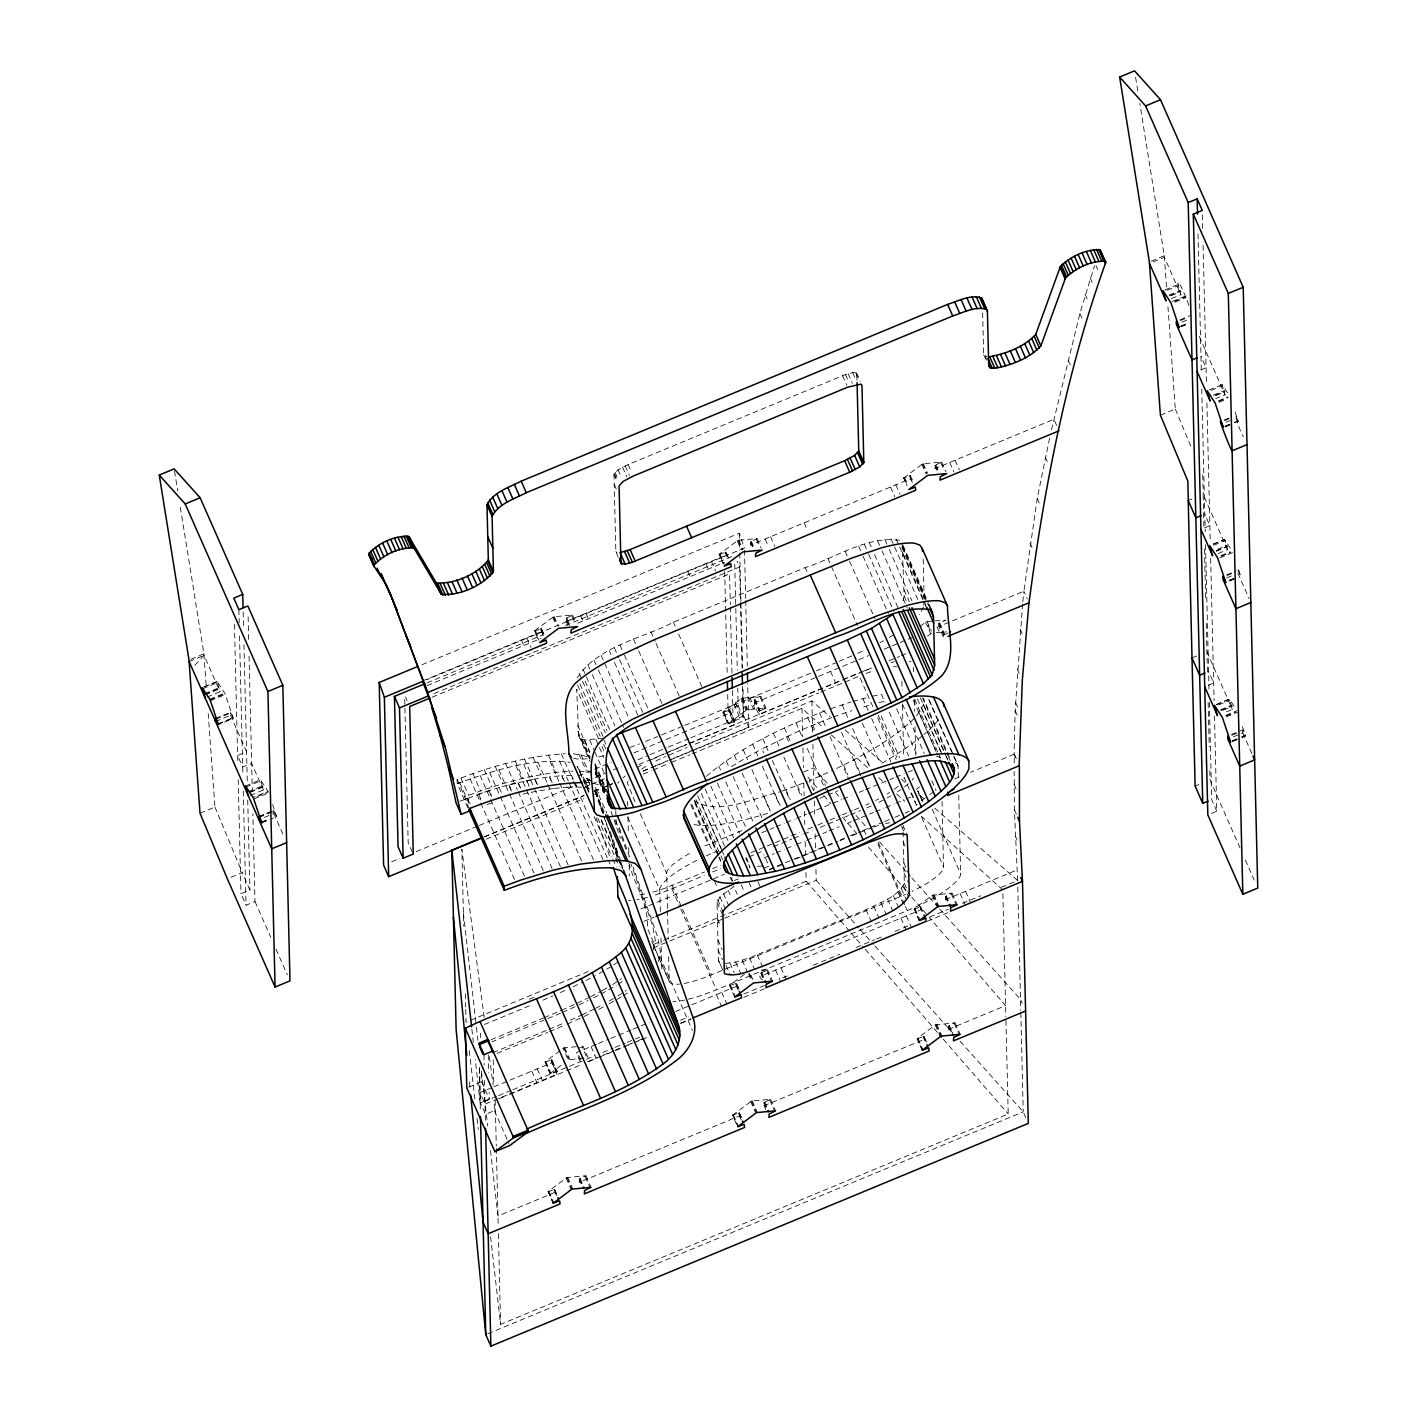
<?xml version="1.0" encoding="UTF-8"?>
<svg xmlns="http://www.w3.org/2000/svg" width="1417" height="1417" viewBox="0 0 1417 1417"><rect width="100%" height="100%" fill="white"/><g stroke="black" fill="none" stroke-linecap="round" stroke-linejoin="round"><path stroke-width="0.75" stroke-dasharray="5 3.75" d="M1009.453 883.925L1017.636 880.524L1014.377 809.674L1014.165 771.397M1014.218 762.789L1014.289 754.163L970.468 772.318M1022.613 603.89L1015.157 710.625L1014.094 754.251L1016.644 760.008M1022.808 601.782L1023.853 591.261L1027.325 598.913M647.356 926.116C648.472 903.231 633.222 882.862 628.422 861.075M653.432 950.028L655.309 940.162L652.546 925.39L630.99 863.909M658.515 961.558L660.411 951.693L657.63 936.92L633.151 867.151M667.478 908.439L666.734 872.341A45.397 10.592 -23.8 0 1 692.151 852.078M942.057 801.278L943.527 868.072A45.397 10.592 -23.8 0 1 911.893 891.488M902.115 543.26L904.135 596.061L902.275 604.103M923.707 605.077L924.132 601.517M1049.59 438.225L1037.244 498.377L1023.924 591.226L938.78 626.527L943.864 638.057L943.793 635.011L938.709 623.48L945.564 620.185L934.405 620.894M916.569 715.851L923.565 704.763L923.406 698.315L950.453 759.636M1051.503 429.812L1079.86 313.529L1094.491 265.794M618.379 557.377L615.846 551.603L613.968 474.323L618.06 469.859L628.068 464.563L845.435 374.549L852.644 372.636L856.559 372.99L857.019 380.27M722.688 969.937L718.437 960.319L717.037 902.257L719.96 896.908L733.811 886.493L737.212 894.18M725.167 963.489L735.636 962.019L749.469 957.892L866.053 909.785C879.426 902.842 897.209 897.546 904.329 883.287L902.966 827.315M207.024 697.146L220.078 691.744L217.12 681.453L225.037 693.692L233.309 718.437L218.395 724.618M250.366 795.398L263.403 789.977L260.445 779.704L268.026 791.288L253.112 797.47M1171.576 298.58L1180.91 294.718C1171.398 262.995 1187.889 300.705 1188.81 305.346M1227.512 392.81L1222.092 384.538L1225.05 394.829L1215.733 398.691M1218.213 553.551L1227.529 549.69L1224.571 539.416L1231.072 549.335M537.946 638.73L534.687 630.689L553.427 616.82L572.468 615.031L565.773 618.538L567.544 625.446M723.343 564.161L719.234 554.189L737.991 540.32L757.032 538.531L750.62 541.737L750.39 545.102L910.617 478.698L910.546 475.651L903.674 478.06L907.057 485.748M903.674 478.06L922.556 463.837L941.596 462.048L935.167 465.237L934.954 468.602L1053.911 419.308L1057.295 426.995M491.929 1087.636L479.938 1092.596L485.021 1104.144L557.04 1074.299L556.668 1071.181L550.079 1073.661L545.138 1061.758L563.877 1047.889L578.862 1046.454M550.079 1073.661L564.922 1062.307M665.423 753.472L734.962 724.636L734.591 721.519L728.019 723.998L723.06 712.113L741.817 698.244L760.858 696.456C749.912 697.625 755.155 707.88 759.299 714.558L841.609 680.443M553.073 1203.316L548.131 1191.431L566.871 1177.545L585.912 1175.756L579.5 1178.962L579.27 1182.327L739.497 1115.923L739.125 1112.806L732.554 1115.285L737.637 1126.816M728.019 723.998L746.901 709.775L765.942 707.986L759.53 711.192L759.299 714.558M734.644 997.161L729.684 985.276L746.033 973.036M732.554 1115.285L751.435 1101.062L770.476 1099.273L763.763 1102.78L765.534 1109.688M916.516 804.519L917.313 804.643M919.208 920.678L914.248 908.775L932.209 895.331L952.029 893.117L945.334 896.642L947.105 903.532M922.201 1050.334L917.242 1038.431L935.22 1024.987L955.023 1022.773L948.327 1026.298L950.098 1033.188M577.25 677.911C597.797 645.904 641.812 638.943 673.394 622.222L805.228 567.579C835.782 558.032 866.85 535.325 900.061 540.408M923.494 606.866L919.208 614.907M194.873 665.317L204.013 655.309L220.078 691.744M943.793 635.011L949.727 632.265M762.541 980.015C751.187 971.23 779.137 968.785 761.39 970.131M914.107 718.543C891.789 740.223 863.839 754.96 836.225 768.705M706.463 776.286C741.552 746.139 784.363 726.531 827.209 710.041M919.952 626.385L926.364 621.744L932.882 621.036M927.409 636.162L931.465 633.293L926.364 621.744M916.321 789.304L919.598 786.86M921.422 800.853L927.958 795.964M929.587 794.742L934.494 791.076M613.774 964.818L618.644 961.612M612.587 984.567L621.408 978.828M618.149 984.266L623.019 981.06M617.883 996.027L626.296 990.448M623.232 995.797L628.121 992.591M582.157 1046.88L582.918 1046.1L588.161 1057.879L587.24 1058.41L582.157 1046.88L577.215 1048.917M599.072 973.621L604.793 970.291M606.706 969.175L610.514 966.961M602.615 990.412L610.886 985.559M608.619 989.828L616.236 985.382M609.186 1001.057L616.182 997.019M621.337 996.913L606.21 1005.432M583.946 1057.985L568.199 1059.863L563.098 1048.314M880.063 642.556L883.517 640.714M586.018 980.511L595.353 975.587M590.765 996.665L602.402 990.501M593.652 997.834L599.249 994.876M601.109 993.884L606.706 990.926M595.654 1008.302L602.632 1004.635M598.736 1009.365L604.333 1006.407M831.726 717.657A141.718 33.087 -23.8 0 0 826.146 719.783L799.383 730.782L761.974 748.938L763.728 752.923M573.141 986.763L582.334 982.3M577.162 1003.271L590.57 996.753M578.951 1004.954L588.126 1000.508M582.05 1014.891L595.866 1008.213M584.034 1016.503L591.385 1012.925M813.606 790.686L809.249 780.785L832.523 770.494M857.728 653.29L863.431 650.704M560.37 992.591L565.844 990.129M561.699 1010.268L576.967 1003.36M562.549 1012.376L575.302 1006.601M570.449 1020.134L582.263 1014.802M567.632 1023.906L580.385 1018.15M839.165 661.314L852.078 655.805M704.834 845.967L742.791 830.203M542.888 1000.172L552.913 995.921M544.27 1017.672L561.504 1010.356M560.547 1013.226L492.018 1041.796M549.158 1029.309L562.921 1023.446M549.601 1031.594L565.631 1024.757M684.092 983.469A45.397 10.592 -23.8 0 0 707.986 976.278L905.428 894.446M190.852 659.224L203.906 653.804L179.764 503.708M1151.224 261.171L1164.278 255.769L1139.799 103.476M189.099 661.491L204.013 655.309M1153.208 261.897L1164.384 257.274L1180.91 294.718M217.12 681.453L202.206 687.635L217.067 681.612M202.542 688.839L217.456 682.657M1164.845 290.007L1177.934 284.445M1167.094 290.272L1178.289 285.649M204.65 693.622L219.564 687.44M204.951 694.383L219.865 688.201M1169.202 295.055L1180.396 290.414M205.093 694.879L220.007 688.697M1169.521 295.834L1180.698 291.194M1171.505 295.533L1180.822 291.672M209.787 699.219L224.701 693.037M210.123 699.874L225.037 693.692M1172.479 301.431L1185.533 296.029M210.46 700.724L225.374 694.543M1174.675 301.307L1185.852 296.667M1175.012 302.158L1186.188 297.535M215.473 718.419L230.51 712.326L233.309 718.437M215.898 719.11L230.812 712.928M1180.024 319.852L1191.219 315.212M1180.45 320.561L1187.907 317.461M215.543 721.466L230.457 715.284L230.51 712.326M1181.973 322.12L1189.43 319.038M218.005 723.892L232.919 717.711M218.324 724.193L233.238 718.012M1180.698 326.105L1188.154 323.005M1181.016 326.406L1188.473 323.306M1181.087 326.831L1188.544 323.731M421.912 664.768L739.267 533.235L744.439 548.025L427.084 679.558M534.546 631.043L541.436 628.634L543.969 634.409M719.11 554.543L725.982 552.134L728.533 557.908M422.549 680.975L541.507 631.681L541.436 628.634M565.844 621.585L726.053 555.181L725.982 552.134M427.013 682.87L543.083 634.763M565.489 625.482L732.5 556.261M427.013 685.669L541.117 638.376M577.782 623.179L724.477 562.372M1200.695 369.979L1206.062 367.747L1200.961 356.216M434.133 693.568L491.15 669.94M493.187 669.09L739.621 566.959L737.07 561.185M432.096 697.199L729.578 573.92L730.322 604.74M245.478 786.045L260.445 779.704M245.885 787.09L260.781 780.909M1209.038 389.958L1222.092 384.538M1211.252 390.384L1222.428 385.743M247.975 791.855L262.889 785.673M250.154 791.855L263.208 786.453M200.027 813.252L214.941 807.07L208.122 712.503M250.278 792.351L263.332 786.931M1160.399 415.216L1175.313 409.035L1167.874 305.665M1213.359 395.166L1224.536 390.525M1215.52 395.166L1224.855 391.305M1215.662 395.644L1224.979 391.783M257.185 796.567L268.362 791.944M253.785 798.975L266.839 793.555M1218.496 400.763L1227.813 396.902M1218.833 401.418L1228.149 397.557M1219.151 402.269L1226.608 399.187M258.797 816.653L273.711 810.471L276.634 816.688L271.037 818.991M258.921 816.741L273.835 810.559M259.222 817.361L266.679 814.279M268.557 813.5L274.136 811.179M264.465 817.379L273.782 813.517L273.711 810.471M1224.182 419.963L1229.885 417.732M1224.607 420.654L1232.064 417.572M261.33 822.126L266.927 819.823M1226.112 422.231L1229.85 420.69M261.649 822.427L267.246 820.106M261.72 822.87L269.177 819.77M1224.855 426.198L1232.294 423.116M1234.172 422.337L1238.281 421.522L1234.561 423.063M1225.174 426.499L1232.631 423.417M1234.49 422.638L1238.21 421.097L1234.278 409.371M1225.227 426.942L1232.684 423.842M231.06 877.265L242.254 872.624L249.906 889.982L240.961 893.684L246.044 905.233L254.989 901.531L252.864 813.783M1188.208 500.538L1191.927 498.979M684.765 725.38L812.596 672.402M816.422 670.808L835.481 662.89M742.508 686.324L743.252 717.268L733.138 721.448L728.055 709.917L738.168 705.719L737.743 688.042M722.936 712.468L729.808 710.059L734.892 721.59M578.526 775.825L611.258 762.275M633.753 752.941L729.879 713.105L729.808 710.059M754.216 703.009L817.095 676.954M818.477 676.387L868.479 655.664M884.013 649.216L912.406 637.455M391.747 861.749L399.877 858.365M416.155 851.617L477.175 826.324M479.212 825.491L576.861 785.018M585.008 781.635L593.138 778.27M595.175 777.419L605.342 773.204M613.49 769.838L621.62 766.455M637.898 759.725L648.065 755.509M650.102 754.659L666.38 747.91M668.417 747.078L688.768 738.647M690.788 737.796L743.695 715.868L743.004 687.263M1204.503 527.903L1209.87 525.672L1204.787 514.123M668.594 751.878L686.873 744.315M688.892 743.464L841.202 680.355M843.239 679.505L859.481 672.774M589.773 784.823L583.645 787.356L576.542 787.002M591.81 783.973L606.139 778.039M638.837 764.489L663.386 754.305M842.46 680.089L872.872 667.478M889.097 660.765L899.547 656.425M901.265 655.717L907.535 653.113M668.913 755.048L687.139 747.485M695.233 744.138L818.813 692.913M820.833 692.081L843.115 682.835M845.134 682.002L859.322 676.122L873.35 707.915M484.348 836.685L584.034 795.362M594.201 791.147L612.516 783.566M643.017 770.919L653.202 766.703M655.239 765.853L671.499 759.105M673.536 758.272L693.887 749.841M695.924 748.991L811.87 700.919L830.132 716.86M484.313 837.022L583.999 795.716M594.166 791.501L612.481 783.902M642.999 771.255L649.092 768.722M651.129 767.89L667.407 761.142M669.444 760.291L689.778 751.86M691.815 751.028L748.778 727.417L747.715 683.667M486.297 839.147L584.052 798.639M594.237 794.423L606.458 789.358M643.105 774.16L651.253 770.777M653.29 769.945L669.586 763.178M671.623 762.346L689.955 754.747M691.992 753.897L801.969 708.323L823.188 727.523M1213.377 544.039L1224.571 539.416M1213.324 544.199L1224.518 539.576M1213.731 545.262L1224.908 540.621M1217.699 549.247L1227.016 545.386M1216.14 550.806L1227.317 546.165M1216.264 551.284L1227.459 546.643M1220.976 555.623L1230.293 551.762M1221.295 556.279L1230.611 552.417M1219.771 557.908L1232.825 552.506M1226.661 574.824L1235.978 570.962M1227.087 575.532L1232.666 573.212M1226.732 577.87L1232.312 575.55M1229.177 580.297L1236.634 577.215M1229.513 580.598L1236.952 577.516M1229.566 581.023L1237.023 577.941M803.51 772.052L813.5 767.908L828.183 784.327M819.77 798.302L837.996 790.739M706.127 855.886A58.363 13.621 -23.8 0 1 713.123 852.857L717.197 851.174M761.868 832.665L774.054 827.617M776.073 826.766L784.203 823.401M786.24 822.551L794.352 819.185M796.389 818.353L806.539 814.137M808.576 813.305L830.911 804.041M832.93 803.209L841.06 799.843M843.097 798.993L851.21 795.628M859.34 792.262L863.396 790.58M865.433 789.73L893.861 777.951M895.881 777.118L904.011 773.753M1192.016 657.895L1197.595 655.575M652.83 892.143A45.397 10.592 -23.8 0 0 668.541 886.847L704.479 871.986M712.574 868.639L720.668 865.273M751.063 852.68L765.233 846.799M767.27 845.967L799.684 832.541M807.779 829.175L815.891 825.81M817.91 824.977L828.042 820.78M830.061 819.947L840.192 815.749M842.212 814.899L852.343 810.701M854.362 809.869L862.475 806.503M655.292 894.942A58.363 13.621 -23.8 0 0 671.906 888.778L704.391 875.316M712.521 871.951L720.633 868.586M749.062 856.789L761.248 851.741M773.434 846.693L791.713 839.13M793.75 838.279L801.863 834.914M803.9 834.082L812.012 830.699M820.142 827.333L848.57 815.554M850.607 814.722L860.757 810.506M640.874 908.935L724.477 874.289M764.1 857.852L774.249 853.654M776.268 852.821L784.38 849.456M786.417 848.606L794.53 845.24M796.549 844.408L804.661 841.043M806.698 840.21L826.979 831.797M828.998 830.964L839.147 826.749M847.26 823.401L851.316 821.718M853.335 820.868L873.616 812.472M875.653 811.622L883.765 808.257M885.784 807.424L893.897 804.059M895.934 803.226L904.046 799.861M906.065 799.011L912.158 796.496M954.527 778.925L960.974 776.268M734.396 880.471L738.399 878.877M764.046 868.178L768.97 866.124L763.887 854.593M1208.311 685.261L1213.678 683.029L1208.595 671.499M643.956 921.298L654.034 917.118M769.201 869.4L783.388 863.52M785.425 862.67L791.501 860.154M793.538 859.304L825.987 845.86M828.006 845.01L832.062 843.345M840.175 839.98L848.287 836.615M850.324 835.764L860.456 831.566M862.492 830.734L882.773 822.321M884.793 821.488L892.905 818.123M894.942 817.272L903.054 813.925M905.073 813.075L909.129 811.392M769.431 869.914L783.53 864.069M795.628 859.056L825.845 846.534M827.865 845.701L837.943 841.521M839.944 840.688L843.983 839.023M852.042 835.676L871.898 827.67M1216.371 704.532L1229.407 699.13L1235.907 709.049M1216.317 704.692L1229.407 699.13L1232.365 709.403L1223.048 713.265M1218.567 704.975L1229.761 700.335M588.232 971.513L466.034 1022.171L465.732 1009.063M653.396 944.501L661.544 941.136M663.581 940.286L718.578 917.508M720.615 916.657L806.149 881.197L805.936 872.465M1220.675 709.74L1231.851 705.099M1220.976 710.519L1232.17 705.879M1222.977 710.218L1232.294 706.357M529.373 999.198L535.467 996.665M653.467 947.76L667.708 941.862M669.745 941.03L722.635 919.102M724.672 918.251L816.21 880.311L815.891 867.098M1225.811 715.337L1236.988 710.714M1226.148 715.992L1235.465 712.131M484.384 1024.491L532.845 1004.405M1226.484 716.843L1237.661 712.22M491.026 1039.759L544.057 1017.76M1231.497 734.537L1242.798 729.985L1245.596 736.114L1241.877 737.655M1231.922 735.246L1239.379 732.146M1233.428 736.805L1242.762 732.943L1242.798 729.985M1232.17 740.79L1239.627 737.69M1241.487 736.929L1245.206 735.388M1232.489 741.091L1239.946 737.991M1241.806 737.23L1245.525 735.671L1241.593 723.945M1232.542 741.516L1239.999 738.416M493.01 1052.565L547.352 1030.053M497.119 1053.345L547.582 1032.426M468.655 1087.193L481.691 1081.773L481.426 1070.721M1195.116 786.063L1198.835 784.522M688.343 999.215A58.363 13.621 -23.8 0 0 716.435 989.757L907.323 910.635A58.363 13.621 -23.8 0 0 960.655 873.722L958.689 792.51M544.996 1062.112L551.868 1059.703L556.97 1071.252M729.56 985.63L736.433 983.221L740.666 992.839M914.107 909.129L920.997 906.721L921.068 909.767L760.84 976.171M493.895 1086.821L507.941 1080.994M509.854 1080.197L551.939 1062.75L551.868 1059.703M596.557 1044.258L576.276 1052.672L581.377 1064.202M598.47 1043.461L608.725 1039.21M610.674 1038.413L631.043 1029.964M633.027 1029.149L639.156 1026.617M641.175 1025.766L649.287 1022.401M675.661 1011.472L689.92 1005.574M691.886 1004.759L736.503 986.267L736.433 983.221M945.405 899.689L1017.371 869.843M494.267 1104.002L494.427 1110.627L485.482 1114.347L480.381 1102.798L489.326 1099.096L489.166 1092.454M496.535 1096.51L480.186 1103.276L475.297 1059.633M498.589 1095.66L510.846 1090.576M512.883 1089.726L584.406 1060.093M586.461 1059.243L594.626 1055.842M602.792 1052.459L613.012 1048.226M615.067 1047.376L625.287 1043.142M627.324 1042.292L639.581 1037.209M680.461 1020.275L688.627 1016.892M743.801 994.026L764.241 985.559M782.627 977.925L788.755 975.392M813.287 965.225L819.416 962.692M821.453 961.842L839.856 954.208M856.205 947.442L862.333 944.891M864.37 944.059L874.59 939.808M876.627 938.975L882.756 936.424M895.03 931.341L901.159 928.808M903.196 927.958L909.324 925.425M929.765 916.941L948.15 909.324M962.462 903.391L968.59 900.858M970.627 900.008L980.847 895.774M1001.288 887.308L1007.416 884.757M587.453 1061.687L613.827 1050.759M615.757 1049.962L625.995 1045.711M627.944 1044.896L636.127 1041.513M638.111 1040.698L644.239 1038.147M680.745 1023.021L690.947 1018.788M499.262 1098.671L507.41 1095.288M509.447 1094.438L564.497 1071.624M566.534 1070.791L580.811 1064.876M588.958 1061.492L597.106 1058.109M599.143 1057.259L621.585 1047.978M623.622 1047.128L631.769 1043.744M633.806 1042.894L648.083 1036.996M680.691 1023.464L690.894 1019.248M743.89 997.285L764.277 988.818M927.373 921.227L947.76 912.778M1211.411 813.429L1216.778 811.197L1214.475 716.187M547.989 1191.768L554.862 1189.359L556.633 1196.267M917.1 1038.785L923.99 1036.376L928.224 1045.994M554.933 1192.423L497.969 1216.016L490.211 1147.947M763.834 1105.827L924.061 1039.423L923.99 1036.376M948.398 1029.344L1005.592 1005.627L929.091 917.206M490.583 1236.758L500.591 1324.364L1008.213 1113.957L1005.911 1018.894M487.82 1333.769L1023.233 1111.849L1020.825 1012.677M661.65 734.945L680.709 727.063M645.532 741.463L657.825 736.503M782.237 791.076L807.283 781.582M467.876 807.761L457.213 783.583L457.124 779.527C491.77 766.101 528.116 755.651 565.383 753.791M469.045 808.877L464.758 796.832C499.404 783.406 535.75 772.956 573.017 771.096M459.834 801.278L489.166 790.562L491.717 796.336M457.213 783.583C493.116 770.83 531.694 757.564 570.201 762.346M464.811 799.259L467.628 798.161L470.178 803.935M629.839 747.521L639.386 743.943M831.035 708.606L850.997 702.017M717.994 855.496L693.551 800.091C717.48 817.095 754.836 797.328 780.377 791.713M499.28 787.462L478.379 794.228L480.93 800.003M486.987 804.573L494.25 802.111M873.722 827.067L879.142 825.279M852.786 701.45L868.656 697.182M520.677 788.259L518.126 782.485L508.951 784.788L499.067 787.569L501.831 793.237M537.504 784.77L534.953 778.996L508.721 784.876L512.122 792.564M522.997 794.122L531.889 792.121M872.482 696.225L881.427 694.348L884.917 702.265M552.152 782.556L549.601 776.799L534.74 779.102L526.575 780.678L529.126 786.435M531.676 792.209L540.054 790.544M885.714 823.543L889.539 822.816M598.505 738.629L576.684 689.176L578.65 735.76L580.704 738.611L584.619 739.957L603.181 738.222M539.824 790.633L554.702 788.33M554.472 788.437L566.995 787.197M936.3 632.708L946.45 631.84M757.581 866.389L763.657 865.876M571.671 775.365L561.681 775.754L564.232 781.511M566.765 787.285L576.754 786.913L573.991 781.228M573.354 753.702L588.161 756.713M579.163 770.919L591.757 772.424M584.247 782.467L589.72 782.751M982.636 312.82L983.646 354.604L987.171 356.73M573.46 758.219L576.471 758.874A82.186 19.183 -23.8 0 0 590.482 758.343M593.564 783.247L600.897 785.567L604.563 788.224M583.839 787.267L588.498 788.295L583.397 776.764M922.113 800.463L917.862 790.845L923.264 802.465M917.862 790.845L919.934 797.824M590.676 780.785L583.202 776.853L588.285 788.401L592.093 789.889M616.997 552.648L615.846 551.603M595.795 774.019L601.552 780.041L605.661 791.766M590.464 780.873L586.992 778.358L589.543 784.115M845.063 729.897L883.234 763.214M901.478 779.137L906.455 783.477M919.739 795.079L924.716 799.418M934.671 808.115L1017.636 880.524M831.354 734.909L868.904 768.864M878.699 777.738L885.235 783.636M896.66 793.981L904.825 801.367M921.156 816.121L1002.793 889.965L1005.857 1016.68M835.516 792.546L841.397 799.117M856.081 815.537L867.824 828.662M879.567 841.804L910.405 876.291M911.857 877.938L938.302 907.5M939.754 909.129L1020.506 999.446L1022.206 1003.307M816.21 880.311L858.791 927.94M860.261 929.57L873.474 944.36M874.944 946.007L952.755 1033.028M960.106 1041.247L1023.233 1111.849L1025.766 1117.623M806.149 881.197L849.456 931.075M850.891 932.74L863.874 947.707M865.326 949.372L941.827 1037.492M943.261 1039.157L1008.213 1113.957M807.832 777.047L817.946 788.738M823.72 795.415L830.929 803.758M842.477 817.095L856.913 833.781M868.462 847.136L910.334 895.509M911.769 897.191L927.657 915.541M595.76 792.316L604.386 815.112M595.547 792.422L597.549 795.628L594.998 789.854M588.87 791.465L577.162 766.207L588.71 792.386M1237.962 570.272L1240.761 576.4L1238.068 568.146M718.437 960.319L720.97 965.969M1237.891 420.796C1230.611 402.711 1241.363 435.975 1243.453 436.542M1199.278 336.396L1225.05 394.829M1227.529 549.69L1203.122 494.356L1203.919 527.124M1237.909 573.23L1249.103 598.629M1096.049 265.705L1097.75 269.549M1090.151 277.838L1092.702 283.613M1085.103 294.382L1088.486 302.069M1079.86 313.529L1083.261 321.216M1206.93 651.714L1232.365 709.403M1242.762 732.943L1252.097 754.127M1068.223 360.29L1071.624 367.977M1240.07 848.004L1210.029 779.881L1209.764 768.829M1245.366 860.013L1254.204 880.063M1216.778 811.197L1211.694 799.666L1209.339 702.425M1045.268 457.124L1048.651 464.829M985.276 356.411L986.976 360.255M983.646 354.604L986.622 361.459M1037.244 498.377L1039.777 504.151M1030.053 543.083L1032.603 548.84M955.111 460.259L959.362 469.859M949.709 462.491L953.942 472.109M1020.134 629.148L1022.667 634.905M941.596 462.048L945.971 471.896M940.817 462.81L944.218 470.515M935.893 464.865L938.426 470.639M935.167 465.237L937.717 471.011M934.883 465.555L937.434 471.33M1017.211 668.93L1020.594 676.617M923.335 463.607L927.568 473.225M922.556 463.837L926.789 473.455M921.776 464.262L926.009 473.88M1015.564 702.46L1018.114 708.234M1015.157 710.625L1018.557 718.313M910.245 475.581L913.097 481.408M909.519 475.793L912.07 481.567M910.617 478.698L912.318 482.542M904.595 477.83L907.978 485.535M903.798 477.706L907.199 485.393M856.559 372.99L860.261 381.35M855.709 372.6L859.109 380.305M852.644 372.636L856.027 380.323M848.11 373.681L852.343 383.281M895.863 484.809L900.114 494.427M1014.289 754.163L1016.839 759.937M845.435 374.549L848.836 382.236M842.584 375.664L846.817 385.282M890.461 487.058L894.694 496.658M1014.058 784.327L1016.609 790.101M939.701 622.772L944.802 634.32M938.993 623.161L944.076 634.692M903.001 545.244L928.294 602.615M929.162 604.581L930.916 608.548M902.682 546.342L927.108 601.729M927.993 603.713L930.597 609.647M902.966 547.706L928.259 605.077M936.956 626.668L939.506 632.443M901.867 547.458L924.557 598.895M903.214 553.834L925.903 605.272M896.164 539.062L898.785 544.996M899.653 546.98L924.079 602.367M924.947 604.351L926.7 608.3M1014.377 809.674L1016.928 815.448M891.098 538.903L918.145 600.223M927.143 621.532L931.394 631.15M925.584 622.169L930.686 633.718M884.863 539.487L888.353 547.405M889.238 549.389L911.91 600.826M1015.422 836.189L1017.123 840.033M904.081 589.844L909.324 601.711M904.135 596.061L906.756 601.995M877.601 540.798L881.091 548.716M881.959 550.699L907.252 608.07M869.4 542.817L871.136 546.767M874.626 554.685L899.069 610.072M864.281 544.323L867.771 552.24M868.656 554.224L893.95 611.595M929.357 700.459L953.411 754.978M954.296 756.997L957.857 765.074M928.666 699.52L952.702 754.039M953.606 756.058L958.051 766.154L958.317 777.136M858.649 546.218L862.138 554.118M863.006 556.102L888.317 613.472M922.449 697.872L947.76 755.243M948.522 756.678L950.258 760.646M923.565 704.763L945.387 754.216M946.255 756.2L947.991 760.167M920.412 698.014L947.459 759.335M921.882 708.624L941.951 754.127L917.33 698.705M914.585 699.095L940.162 757.634M919.119 712.84L937.434 754.375M913.257 699.927L935.946 751.364M845.187 551.248L848.677 559.166M849.545 561.132L874.856 618.503M902.434 704.019L924.256 753.472M931.801 780.802L936.052 790.42M896.66 708.819L916.976 754.836M827.794 558.263L857.462 625.517M932.156 809.089L960.655 873.722M889.274 712.166L908.651 756.058M804.148 522.82L807.531 530.525M965.562 891.328L970.645 902.859M960.141 893.578L965.243 905.109M881.215 716.01L899.529 757.546M878.186 715.178L896.89 757.581M911.432 792.989L915.665 802.589M877.725 717.852L896.129 759.601M916.462 805.441L904.205 777.632L904.081 778.642A45.397 10.592 -23.8 0 1 903.107 780.838M921.723 817.379L943.633 867.062M952.029 893.117L957.272 904.896M951.268 893.897L956.351 905.428M805.228 567.579L806.964 571.547M862.918 698.599L868.143 710.466M871.632 718.384L890.832 761.903M946.326 895.934L951.427 907.482M945.617 896.323L950.701 907.854M945.334 896.642L949.567 906.242M862.368 723.219L879.833 762.771M933.768 894.676L938.869 906.225M902.912 825.225L907.181 834.967M932.988 894.906L938.089 906.455M932.209 895.331L937.31 906.862M901.495 826.235L904.878 833.922M830.521 671.392L835.623 682.923M770.565 536.742L774.798 546.36M903.32 841.911L905.038 846.215M864.264 754.145L869.489 766.012M842.123 704.798L848.234 718.649M852.609 728.533L870.056 768.103M765.145 538.991L768.528 546.679M903.833 862.829L908.917 874.36M920.696 906.65L926.08 918.269M919.97 906.862L925.053 918.411M757.032 538.531L761.266 548.149M854.185 759.654L859.428 771.521M904.081 873.049L908.315 882.667M756.271 539.31L759.654 546.997M841.503 732.341L860.704 775.861M904.329 883.287L908.563 892.905M915.028 908.917L920.129 920.448M914.248 908.775L919.332 920.324M903.585 885.731L908.687 897.262M751.329 541.347L753.879 547.121M750.62 541.737L753.153 547.511M750.319 542.056L752.87 547.83M901.389 888.636L906.49 900.185M878.257 842.283L901.92 895.934M843.593 765.127L847.951 775.01M877.92 844.001L904.648 904.577M905.534 906.597L907.323 910.635M819.54 712.893L826.518 728.71M830.008 736.627L849.208 780.147M897.882 891.895L902.983 903.444M955.023 1022.773L960.265 1034.552M954.261 1023.552L959.344 1035.083M906.313 915.878L911.397 927.427M738.771 540.107L743.022 549.725M737.991 540.32L742.225 549.938M737.212 540.745L740.613 548.45M893.224 895.402L898.307 906.951M864.14 830.663L865.822 834.507M949.337 1025.589L954.42 1037.138M900.911 918.127L905.994 929.658M948.611 1025.979L952.862 1035.597M948.327 1026.298L950.86 1032.072M812.703 725.079L815.342 731.048M807.725 717.622L814.704 733.439M887.538 899.051L892.639 910.6M936.779 1024.349L941.862 1035.88M935.982 1024.562L941.083 1036.11M935.22 1024.987L940.303 1036.536M881.02 902.735L886.121 914.284M725.681 552.063L728.232 557.837M724.973 552.276L728.356 559.981M821.063 775.719L825.42 785.62M795.911 722.688L802.004 736.539M807.247 748.406L825.562 789.942M720.031 554.33L724.264 563.948M719.234 554.189L723.485 563.807M873.811 906.349L878.894 917.897M923.689 1036.305L927.922 1045.923M922.963 1036.518L928.046 1048.066M866.053 909.785L871.136 921.316M711.316 561.291L715.55 570.909M784.433 727.913L790.544 741.764M786.435 736.698L789.96 744.651M918.021 1038.572L923.122 1050.103M917.242 1038.431L922.325 1049.979M705.896 563.541L709.297 571.228M760.858 696.456L766.083 708.234M760.079 697.217L765.18 708.766M797.417 785.532L801.792 795.415M773.381 733.298L779.492 747.131M783.849 757.032L800.428 794.618M755.155 699.272L760.238 710.803M754.429 699.644L759.53 711.192M754.145 699.963L759.229 711.511M749.859 697.394L754.942 708.943M748.318 697.518L753.401 709.067M785.939 789.8L790.296 799.702M762.789 738.753L768.014 750.62M772.371 760.522L789.836 800.074M687.652 571.104L691.035 578.809M742.597 698.014L747.68 709.563M741.817 698.244L746.901 709.775M741.038 698.67L746.121 710.2M743.695 715.868L748.778 727.417M738.168 705.719L743.252 717.268M735.405 702.885L740.489 714.416M774.833 793.609L780.076 805.494M752.71 744.279L757.936 756.147M762.311 766.03L779.757 805.6M733.882 704.001L738.983 715.55M628.068 464.563L631.468 472.251M625.216 465.821L629.449 475.439M622.559 467.149L626.792 476.767M729.507 709.988L734.591 721.519M728.781 710.2L734.962 724.636M764.188 796.956L770.299 810.807M743.216 749.806L747.574 759.689M751.949 769.59L770.263 811.126M618.06 469.859L621.461 477.547M723.857 712.237L728.94 723.786M723.06 712.113L728.143 723.644M615.049 472.357L618.45 480.044M614.234 473.42L617.635 481.125M613.968 474.323L617.369 482.01M734.36 755.314L737.85 763.232M742.207 773.115L761.903 817.627M614.216 484.295L616.749 490.069M673.394 622.222L675.147 626.172M678.637 634.09L703.062 689.477M726.195 760.752L728.816 766.686M733.174 776.569L753.242 822.073M718.791 766.083L720.544 770.051M725.77 781.918L746.015 827.794M650.828 631.61L655.185 641.494M656.071 643.477L680.497 698.864M717.427 783.14L739.497 833.107M757.865 881.533L760.415 887.308M746.458 857.533L749.93 867.558L745.679 857.94M710.838 786.169L733.723 837.925M749.256 883.039L750.957 886.9M705.152 788.968L727.842 840.405M780.997 967.811L786.098 979.36M633.434 639.014L637.809 648.897M638.677 650.881L663.103 706.268M701.344 793.485L725.77 848.872M741.18 884.739L743.73 890.496M775.577 970.06L780.678 981.609M702.265 805.653L722.333 851.139M697.695 795.716L723.874 855.053M731.048 877.3L732.748 881.144M696.013 799.578L720.456 854.965M720.987 855.797L722.741 859.747M730.269 877.158L731.951 881.02M695.375 802.518L718.95 855.921M694.631 801.066L720.81 860.42M718.862 857.462L720.598 861.43M767.483 969.6L772.708 981.379M766.703 970.379L771.804 981.928M691.744 804.395L713.123 852.857M690.823 804.732L708.358 844.479M757.227 954.881L762.328 966.429M620.008 645.125L623.498 653.042M624.366 655.008L649.677 712.379M728.143 890.142L731.544 897.829M761.779 972.434L766.863 983.965M761.053 972.806L765.304 982.424M760.77 973.125L765.003 982.743M723.485 893.649L728.568 905.197M614.393 647.906L618.751 657.789M619.619 659.773L644.062 715.16M749.469 957.892L754.553 969.423M714.381 880.736L716.913 886.511M719.96 896.908L725.061 908.456M609.31 650.616L611.064 654.565M614.553 662.483L638.978 717.87M717.764 899.813L722.865 911.361M750.921 975.02L754.305 982.725M749.292 973.32L751.825 979.094M717.037 902.257L722.121 913.806M748.513 973.745L751.045 979.519M742.207 960.265L747.308 971.814M586 613.242L589.383 620.929M601.18 655.362L628.227 716.683M717.445 918.96L719.145 922.804M717.463 919.403L719.145 923.264M735.636 962.019L740.737 973.55M580.58 615.474L583.981 623.179M729.914 963.099L734.148 972.7M717.941 939.861L722.192 949.479M593.989 660.056L597.478 667.974M598.346 669.94L623.657 727.311M736.132 983.132L740.365 992.75M735.405 983.363L740.506 994.893M736.503 986.267L738.204 990.111M572.468 615.031L576.01 622.949M571.706 615.81L575.107 623.498M726.018 965.402L730.251 975.02M718.189 950.098L722.44 959.716M730.481 985.4L735.565 996.948M729.684 985.276L733.085 992.963M587.842 664.591L591.332 672.508M592.217 674.492L614.889 725.911M566.765 617.847L570.165 625.535M569.457 625.924L566.056 618.219L568.306 624.312M582.901 668.895L585.522 674.829M586.39 676.812L609.948 730.216M770.476 1099.273L775.701 1111.052M585.097 681.081L606.919 730.552M769.697 1100.053L774.798 1111.583M721.749 992.378L726.85 1003.909M554.206 616.59L558.457 626.208M579.128 673.412L581.749 679.345M582.617 681.329L605.307 732.766M553.427 616.82L556.828 624.507M635.064 801.809L627.306 782.91A45.397 10.592 -23.8 0 1 628.28 780.714M640.325 813.748L666.628 873.368M672.065 885.43L681.701 907.287M682.587 909.271L711.511 974.861M552.648 617.245L556.049 624.932M671.906 888.778L679.912 906.951M680.815 908.97L716.435 989.757M764.773 1102.089L769.006 1111.707M579.872 683.844L604.297 739.231M764.064 1102.461L768.297 1112.079M604.049 740.188L605.803 744.155M716.347 994.61L721.43 1006.159M763.763 1102.78L767.996 1112.398M577.516 684.942L600.206 736.379M603.695 744.279L607.185 752.197M601.995 746.529L603.731 750.496M595.902 739.532L598.523 745.466M599.391 747.432L603.766 757.333M627.731 817.078L659.791 889.77L660.322 911.733M752.214 1100.832L757.298 1112.38M751.435 1101.062L756.519 1112.593M750.656 1101.487L755.739 1113.018M541.135 628.563L543.667 634.338M540.408 628.776L543.809 636.463M589.685 740.117L594.042 750M594.91 751.984L605.378 775.719M541.507 631.681L543.207 635.524M584.619 739.957L589.844 751.825M595.087 763.692L605.555 787.427M577.569 725.185L589.773 752.87M594.768 764.666L607.22 792.44M535.467 630.813L538.867 638.518M534.687 630.689L538.921 640.307M582.387 739.461L590.251 757.28M595.477 769.148L605.945 792.882M577.817 731.314L590.021 758.998M595.264 770.866L604.864 792.634M580.704 738.611L589.437 758.396M595.547 772.247L605.148 793.998M578.65 735.76L590.003 761.478M595.229 773.345L603.961 793.13M739.426 1112.876L743.659 1122.494M739.125 1112.806L743.358 1122.423M580.846 754.393L588.48 771.698M595.335 787.232L606.777 813.199M738.399 1113.018L742.65 1122.636M739.497 1115.923L741.197 1119.767M595.211 789.765L597.744 795.522M578.809 753.986L586.443 771.291M595.051 790.828L604.74 812.791M526.752 637.792L531.003 647.41M599.285 803.563L603.536 813.181M587.205 778.27L589.755 784.026M733.475 1115.055L738.558 1126.604M732.678 1114.931L737.779 1126.462M601.304 819.664L622.612 868.001M601.145 820.585L617.139 856.824M618.025 858.844L622.47 868.922M521.332 640.041L524.733 647.728M648.03 929.676L654.831 945.068M659.915 956.599L692.506 1030.496M597.815 818.158L614.695 856.417M615.58 858.436L619.14 866.495M651.696 941.047L669.391 981.698A45.397 10.592 -23.8 0 0 679.416 984.106M653.609 945.918L669.391 981.698M594.184 816.723L611.949 857.002M612.835 859.021L616.395 867.08M571.458 775.471L573.371 779.208M561.291 753.915L572.627 779.244M573.513 781.245L609.93 863.821M559.432 760.858L568.306 780.997M569.191 783.016L602.951 859.552M564.444 781.422L561.894 775.648L549.389 776.888L551.922 782.662M548.45 755.102L556.084 772.407M549.955 761.142L558.847 781.281M559.733 783.3L593.493 859.818M538.035 762.24L546.909 782.379M547.794 784.398L581.555 860.934M533.199 757.404L540.833 774.709M534.74 779.102L537.273 784.876M524.52 759.087L532.154 776.392M523.776 764.401L533.554 786.559M534.439 788.56L568.199 865.096M526.805 780.572L529.356 786.346M515.327 761.106L522.962 778.411M515.983 765.906L525.76 788.047M526.646 790.066L560.406 866.602M517.913 782.591L520.446 788.366M505.568 763.533L517.418 789.889M518.303 791.908L552.063 868.444M508.951 784.788L511.502 790.544M498.855 769.927L543.278 870.623M495.224 766.42L502.858 783.725M489.662 772.495L499.422 794.636M500.307 796.655L534.067 873.191M484.331 769.768L491.965 787.073M488.954 790.668L491.486 796.443M480.062 775.436L489.821 797.594M490.707 799.613L524.467 876.131M472.888 773.611L480.522 790.916M591.031 1046.561L596.114 1058.092M478.609 794.122L481.16 799.897M470.072 778.801L479.849 800.959M480.735 802.961L514.495 879.496M460.95 778.004L468.584 795.309M467.415 798.249L469.948 804.024M459.746 782.591L469.505 804.75M457.124 779.527L464.758 796.832M578.756 1055.382L581.307 1061.156M564.657 1047.677L569.758 1059.207M563.877 1047.889L568.961 1059.438M405.457 696.881L407.14 700.724M551.567 1059.633L556.668 1071.181M550.859 1059.845L555.942 1071.394M551.939 1062.75L557.04 1074.299M545.917 1061.9L551 1073.431M545.138 1061.758L550.221 1073.307M585.912 1175.756L591.155 1187.535M585.15 1176.535L590.234 1188.084M537.202 1068.861L542.286 1080.409M580.208 1178.59L584.459 1188.208M579.5 1178.962L583.733 1188.58M531.782 1071.11L536.884 1082.641M579.199 1179.281L583.45 1188.898M567.65 1177.332L572.751 1188.863M566.871 1177.545L571.954 1189.093M566.091 1177.97L571.193 1189.518M412.418 852.113L408.167 842.495L404.66 697.146M554.561 1189.288L559.113 1198.977M553.852 1189.518L558.085 1199.119M548.91 1191.555L554.012 1203.086M548.131 1191.431L553.215 1202.962M481.691 1081.773L489.326 1099.096M494.427 1110.627L508.951 1143.554M230.457 715.284L246.558 751.789L237.613 755.491L242.697 767.04L251.641 763.32L263.403 789.977M273.782 813.517L283.205 834.896M254.989 901.531L270.736 937.222M275.978 949.124L287.35 974.914M1175.313 409.035L1191.945 448.941M214.941 807.07L242.254 872.624M619.318 827.723L629.52 856.789M615.687 820.337L625.889 849.385M595.299 766.65L604.421 792.652M610.975 811.339L620.433 838.315M610.178 831.62L620.611 860.668M621.036 862.581L623.214 868.78M595.388 791.784L604.598 817.999M605.325 820.071L621.337 865.734M595.193 791.873L602.898 813.854M603.624 815.909L618.06 857.09M618.786 859.145L620.947 865.326M579.092 769.307L580.456 773.204M596.132 817.892L609.983 857.32M272.631 804.519L276.634 816.688M1135.602 77.368L1138.046 92.601M174.521 471.064L177.674 490.654M484.171 1017.388L461.853 849.279L463.713 926.116M489.379 1056.692L493.151 1085.068M463.394 913.009L476.183 1024.987M476.431 1027.183L477.936 1040.361M481.443 1071.11L487.714 1126.001M469.293 1050.635L475.049 1100.991M477.051 1118.509L478.308 1129.473M471.861 1029.096L473.331 1042.186M469.417 1081.756L470.054 1088.327M1164.278 255.769L1166.758 290.255M203.906 653.804L206.386 688.308M1202.36 214.764L1202.732 230.068M1203.104 245.354L1206.487 385.3M1206.912 402.853L1210.242 540.975M1210.667 558.457L1214.103 700.707M1198.003 233.823L1201.386 373.751M1201.758 389.108L1205.212 531.623M1205.53 544.73L1209.02 689.176M1202.75 474.872L1203.228 494.604M1204.432 548.981L1205.708 601.446M1206.239 623.303L1207.461 673.801M1208.152 702.531L1209.215 746.741M1017.796 887.131L1020.771 1010.48M938.709 623.48L938.78 626.527M923.211 559.184L924.114 599.409M913.575 667.389L913.682 671.782M914.372 700.317L914.638 711.281M915.01 726.655L915.701 755.19M901.867 681.152L902.08 689.92M902.452 705.276L903.674 755.704M811.87 700.919L812.667 733.333M812.915 744.138L814.031 789.942M814.297 800.977L814.616 814.19M815.094 834.028L815.466 849.456M801.969 708.323L802.66 736.893M802.925 747.875L803.404 767.66M803.776 782.963L804.094 796.071M804.449 811.339L804.767 824.446M805.193 841.911L805.511 855M744.492 550.221L745.661 598.346M745.714 600.525L747.29 666.167M739.267 533.235L739.692 550.823M739.745 553.037L740.914 601.446M740.967 603.642L742.526 667.46M739.621 566.959L740.418 600.117M740.471 602.331L742.083 668.629M734.75 564.267L735.76 606.263M735.813 608.46L737.301 670.365M730.375 606.937L731.969 673.004M732.394 690.628L733.138 721.448M724.689 571.175L727.204 674.687M727.683 694.507L728.055 709.917M667.531 910.635L668.222 939.134M668.647 956.67L669.231 980.794M660.96 938.072L661.704 968.803M627.607 801.473L627.713 805.848M627.979 816.812L628.351 832.169M628.723 847.508L628.935 856.275M629.148 865.043L629.414 876.007M615.793 810.754L615.952 817.343M616.005 819.54L616.165 826.129M616.696 848.075L617.015 861.235M495.188 1100.354L496.287 1146.194M496.34 1148.372L498.199 1224.873M498.412 1233.711L500.591 1324.364M493.187 1059.792L493.789 1084.111M488.263 1054.886L488.688 1072.563M484.029 1054.655L484.083 1065.053M484.437 1080.25L485.5 1123.911M480.522 1033.152L480.629 1037.563M479.531 1067.426L480.381 1102.798M479.353 1068.719L480.398 1112.097M465.361 993.778L465.679 1006.885M248.117 616.891L248.684 640.927M249.055 656.23L252.279 789.641M243.175 611.914L243.6 629.396M243.972 644.682L247.302 782.503M247.727 800.038L249.906 889.982M238.888 609.664L239.207 622.789M239.526 635.896L242.909 775.808M243.281 791.164L246.044 905.233M234.443 624.348L237.826 764.259M238.198 779.616L240.961 893.684M617.777 783.176A58.363 13.621 -23.8 0 1 619.211 781.493M622.984 777.862A58.363 13.621 -23.8 0 1 625.304 775.931M637.101 767.766A58.363 13.621 -23.8 0 1 644.257 763.586M652.015 759.477A58.363 13.621 -23.8 0 1 664.378 753.685M863.697 671.073A58.363 13.621 -23.8 0 1 872.022 667.992M891.098 662.501A58.363 13.621 -23.8 0 1 894.428 661.828M909.289 661.261A58.363 13.621 -23.8 0 1 910.777 661.739M913.593 778.376A58.363 13.621 -23.8 0 1 912.158 780.058M908.386 783.69A58.363 13.621 -23.8 0 1 903.479 787.604M900.645 789.641A58.363 13.621 -23.8 0 1 897.563 791.696M890.779 795.876A58.363 13.621 -23.8 0 1 887.113 797.966M883.305 800.038A58.363 13.621 -23.8 0 1 876.662 803.404M871.172 806.007A58.363 13.621 -23.8 0 1 866.991 807.867M647.498 897.28A58.363 13.621 -23.8 0 1 636.959 899.724M630.955 900.557A58.363 13.621 -23.8 0 1 628.333 900.734M644.646 894.021A45.397 10.592 -23.8 0 1 636.091 894.836M898.183 786.205A45.397 10.592 -23.8 0 1 894.357 789.251M889.77 792.44A45.397 10.592 -23.8 0 1 887.201 794.051M878.664 798.922A45.397 10.592 -23.8 0 1 875.6 800.499M869.241 803.563A45.397 10.592 -23.8 0 1 865.982 805.015M866.088 673.465A45.397 10.592 -23.8 0 1 872.465 671.233M893.454 666.734A45.397 10.592 -23.8 0 1 896.908 666.84M641.618 769.112A45.397 10.592 -23.8 0 1 646.896 765.871M655.788 761.053A45.397 10.592 -23.8 0 1 665.405 756.536M936.354 756.271A45.397 10.592 -23.8 0 1 940.481 757.989M955.306 762.718A58.363 13.621 -23.8 0 1 958.051 766.154M908.226 772.052A58.363 13.621 -23.8 0 1 912.406 770.441M659.791 889.77A58.363 13.621 -23.8 0 1 699.254 859.109M684.818 1000.03A58.363 13.621 -23.8 0 1 672.862 1001.713M938.426 719.694A141.718 33.087 -23.8 0 1 923.973 734.396M922.254 735.83A141.718 33.087 -23.8 0 1 881.976 763.196M833.586 716.967A141.718 33.087 -23.8 0 1 851.67 710.643M863.715 706.87A141.718 33.087 -23.8 0 1 871.402 704.656M878.841 702.69A141.718 33.087 -23.8 0 1 885.979 700.972M731.509 766.615A141.895 33.122 -23.8 0 1 762.009 748.955M767.536 813.429A141.753 33.087 -23.8 0 1 693.71 824.446M893.56 634.851A82.186 19.183 -23.8 0 1 888.654 637.792M603.5 755.81A82.186 19.183 -23.8 0 1 595.795 757.457"/><path stroke-width="1.5" d="M1019.177 765.782L1022.295 680.461L1028.937 602.81M480.257 1022.1L527.974 1130.288L528.01 1131.917L509.801 1145.503L494.887 1151.684L466.778 1087.955L465.343 1028.264C516.798 1003.094 576.56 989.952 621.319 952.401C647.711 928.967 619.247 893.011 613.543 867.47M617.21 815.554L640.998 869.489L691.992 1014.82C700.016 1032.214 689.76 1050.883 675.448 1061.156C631.344 1094.473 577.25 1110.591 527.425 1132.909L527.337 1128.835C572.716 1108.076 622.506 1094.083 663.05 1063.954C676.37 1054.514 684.411 1036.978 677.113 1021.267L623.515 870.003M607.45 801.03L611.258 807.849C644.452 812.915 675.537 790.208 706.091 780.678L877.867 709.244L902.009 697.642L923.459 683.667L932.173 674.846L934.671 665.299L933.502 616.944L930.916 608.548M968.785 760.982A141.133 32.945 -23.8 0 0 958.955 754.712L933.502 697.022A141.133 32.945 -23.8 0 1 943.35 703.275L968.803 760.982L968.962 768.262A141.718 33.087 -23.8 0 1 853.193 848.376L826.554 859.446A141.753 33.087 -23.8 0 1 711.387 878.593L683.809 818.211L683.632 810.931A141.895 33.122 -23.8 0 1 707.721 783.335M953.942 767.553C940.746 754.765 918.978 763.55 903.019 765.463C872.589 772.655 843.292 784.008 814.97 797.151C789.641 809.302 764.684 822.834 742.738 840.511C735.122 848.092 717.994 859.534 725.929 871.756C740.878 880.116 759.229 873.917 775.028 871.42C805.458 864.228 834.755 852.892 863.059 839.732C888.406 827.581 913.345 814.049 935.309 796.372C943.793 788.366 960 776.941 952.206 763.586M947.92 636.375L1029.025 602.774C1044.205 487.572 1066.487 371.715 1105.809 262.251L1100.106 249.817C1085.794 249.091 1070.437 256.566 1060.341 266.609L1035.756 334.377C1024.048 347.059 1006.424 353.612 989.704 356.694L994.805 368.225C1011.508 365.161 1029.132 358.59 1040.857 345.907L1065.442 278.139C1075.521 268.096 1090.877 260.622 1105.207 261.348L1105.809 262.251M372.352 559.538L368.597 554.153C377.772 543.189 394.581 535.36 408.928 536.6L436.259 582.848C454.662 584.247 476.998 574.576 488.316 559.892L486.987 504.842C493.346 492.089 509.252 487.359 521.208 481.16L947.636 304.407C958.317 301.006 970.255 294.329 981.574 297.942L987.401 311.085L988.729 366.153L990.359 367.942L994.805 368.225M408.928 536.6L414.012 548.131L441.36 594.378C459.763 595.795 482.099 586.124 493.417 571.441L492.089 516.39C498.447 503.637 514.336 498.89 526.292 492.691L952.738 315.956C963.401 312.537 975.339 305.877 986.657 309.491L987.401 311.085L981.574 297.942M625.163 564.161L620.929 563.151L619.07 485.872L623.161 481.39L633.169 476.094L847.667 387.195L860.81 384.149L861.961 385.194L863.821 462.473L859.729 466.937L849.722 472.233L632.354 562.248L625.163 564.161L620.061 552.63L630.122 549.601L844.638 460.702L854.646 455.406L858.737 450.925L857.072 382.484M414.012 548.131C399.683 546.891 382.873 554.72 373.681 565.702L385.335 583.609L391.092 595.671L427.633 692.523L445.292 747.326L461.127 814.332L470.603 810.559M1058.995 430.839L940.038 480.15L940.268 476.785L946.68 473.579L927.639 475.368L908.758 489.591L915.329 487.111L915.701 490.229L755.491 556.633L755.704 553.268L762.116 550.079L743.075 551.868L724.193 566.091L730.782 563.612L731.154 566.729L570.927 633.133L571.14 629.768L577.569 626.562L558.528 628.351L539.647 642.574L546.218 640.094L546.59 643.212L427.633 692.523L392.048 598.612L381.067 573.796M947.884 792.05L947.672 795.433L1019.372 765.711L1019.478 821.222L1022.472 881.392L1028.317 1123.398L490.867 1346.15L485.783 1334.601L456.132 1029.557L451.793 850.165L482.311 837.518M494.887 1151.684L513.096 1138.099L528.01 1131.917M647.02 803.917L616.484 734.679L652.989 720.757L847.331 640.006L871.473 628.404L892.923 614.429L923.459 683.667M949.727 632.265L950.506 631.504M851.493 777.437L824.836 788.49L787.409 806.645L766.349 758.892M242.75 594.414L233.805 598.133L238.888 609.664L247.851 605.962L282.833 685.297L289.989 980.865L275.075 987.047L227.34 878.806L200.027 813.252L188.992 659.985L159.253 475.067L174.167 468.885L200.134 497.774L242.75 594.414L243.069 607.539M1188.314 500.786L1187.836 481.054L1160.399 415.216L1149.364 261.95L1119.643 77.032L1134.556 70.85L1160.505 99.739L1243.205 287.261L1257.747 888.069L1242.833 894.251L1207.833 814.917L1193.309 214.109L1202.254 210.389L1197.17 198.858L1188.208 202.56L1202.75 803.368L1208.116 801.154M159.253 475.067L185.22 503.956L200.134 497.774M1119.643 77.032L1145.591 105.921L1160.505 99.739M275.075 987.047L267.919 691.478L282.833 685.297M1242.833 894.251L1228.291 293.443L1243.205 287.261M480.239 838.705L388.683 876.662L383.6 865.114L379.189 682.463L417.838 666.451M1197.383 357.704L1192.016 359.918L1176.376 324.44L1176.305 321.393L1179.21 327.593L1170.938 302.848L1163.02 290.627L1165.996 300.9L1149.47 263.456M388.683 876.662L384.361 697.27L423.01 681.258M430.06 698.05L409.69 706.498L413.268 854.044L403.154 858.224L398.053 846.693L394.422 696.385L424.976 683.72M403.154 858.224L399.505 707.915L428.023 696.101M810.241 575.036L655.469 639.209L607.432 661.385A82.186 19.183 -23.8 0 0 574.664 684.057C558.457 702.726 569.156 731.331 568.89 753.844L594.325 811.534L596.663 814.775L601.924 816.582A82.186 19.183 -23.8 0 0 635.135 811.906L664.821 801.65L706.162 784.752L860.934 720.58L908.97 698.422A82.186 19.183 -23.8 0 0 941.738 675.732C957.945 657.081 947.264 628.457 947.512 605.962L922.077 548.255L919.739 545.014L914.479 543.225A82.186 19.183 -23.8 0 0 881.268 547.883L851.582 558.156L810.241 575.036L835.693 632.744L877.017 615.846L906.721 605.573A82.186 19.183 -23.8 0 1 939.932 600.914L945.192 602.721L947.512 605.962M286.641 842.654L271.727 848.836L189.099 661.491M1247.013 444.619L1232.099 450.801C1230.115 449.455 1213.891 406.112 1223.296 427.279L1215.095 402.959L1207.178 390.72L1210.136 401.011L1197.117 371.467M835.693 632.744L680.922 696.916L632.885 719.074A82.186 19.183 -23.8 0 0 600.117 741.764C583.91 760.415 594.591 789.039 594.325 811.534M1201.209 515.611L1195.842 517.843L1188.208 500.538L1195.116 786.063L1202.75 803.368M1250.839 602.526L1235.925 608.708L1222.995 579.411L1222.924 576.365L1225.847 582.582L1217.575 557.82L1209.657 545.598L1212.615 555.871L1200.925 529.373M611.329 868.019L620.912 870.516L626.172 876.043M1205.017 672.969L1199.65 675.2L1192.016 657.895M950.24 791.005L954.296 788.862M656.053 916.285L738.771 882.012M487.891 1039.405L478.946 1043.107L484.029 1054.655L492.974 1050.953M478.769 1044.825L488.971 1040.609M692.913 1017.973L741.587 997.798L741.215 994.681L734.644 997.161L753.525 982.937L772.566 981.149L766.154 984.354L765.924 987.72L926.151 921.316L925.779 918.181L919.208 920.678L938.089 906.455L957.13 904.648L950.701 907.854L950.488 911.22L1022.472 881.392L1020.771 877.548M513.096 1138.099L513.06 1136.469L527.974 1130.288M1025.607 1010.994L953.482 1040.875L953.712 1037.51L960.124 1034.321L941.083 1036.11L922.201 1050.334L928.773 1047.854L929.145 1050.971L768.917 1117.375L769.148 1114.01L775.56 1110.804L756.519 1112.593L737.637 1126.816L744.208 1124.336L744.58 1127.454L584.371 1193.876L584.583 1190.493L590.995 1187.304L571.954 1189.093L553.073 1203.316L559.662 1200.837L560.034 1203.954L488.157 1233.746L483.073 1222.198L470.692 1094.916M469.895 810.807L469.842 808.381C505.745 794.512 543.508 783.654 582.21 782.521M611.719 867.859C574.788 866.938 538.549 877.406 504.293 890.319L504.204 886.263L519.968 880.347L552.648 870.286L580.279 864.14L608.371 860.65L625.889 860.739L635.241 863.449L640.998 869.489M932.652 612.498L930.597 609.647C897.404 604.563 866.318 627.27 835.764 636.818L703.93 691.461C673.04 705.17 639.262 715.355 613.437 738.133C599.568 756.589 609.469 783.477 609.186 804.998M568.89 753.844L571.21 757.085M1100.106 249.817L1105.508 263.58M1145.591 105.921L1188.208 202.56M1193.309 214.109L1228.291 293.443M1098.689 249.339L1103.772 260.87M1096.51 249.286L1101.594 260.817M1093.676 249.622L1098.777 261.171M1090.275 250.384L1095.376 261.915M1086.396 251.535L1091.48 263.066M1082.092 253.076L1087.193 264.607M1078.248 254.67L1083.332 266.201M1074.564 256.388L1079.665 267.919M1071.146 258.177L1076.229 269.708M1068.028 259.984L1073.112 271.533M1065.318 261.791L1070.402 273.339M1063.087 263.527L1068.17 275.057M1061.404 265.138L1066.487 276.687M1060.341 266.609L1065.442 278.139M1060.058 267.406L1065.141 278.954M1252.947 756.04L1254.647 759.902L1239.733 766.083L1227.848 739.125L1227.76 736.078L1230.682 742.295L1222.41 717.533L1214.493 705.312L1217.451 715.585L1204.733 686.731M1035.756 334.377L1040.857 345.907M1034.268 336.414L1039.352 347.962M1031.842 338.681L1036.925 350.212M1028.618 341.107L1033.702 352.638M1024.721 343.605L1029.822 355.136M1020.293 346.102L1025.377 357.651M1015.422 348.547L1020.506 360.077M1010.268 350.831L1015.351 362.362M1004.936 352.904L1010.038 364.435M979.519 297.003L984.602 308.552M976.295 296.72L981.396 308.268M1000.491 354.374L1005.592 365.923M972.062 297.074L977.145 308.605M996.434 355.508L1001.518 367.056M992.821 356.287L997.905 367.818M966.943 298.031L972.027 309.579M988.021 358.66L992.272 368.278M961.063 299.589L966.146 311.138M988.676 364.098L990.359 367.942M954.58 301.732L959.681 313.263M947.636 304.407L952.738 315.956M930.013 609.044L933.502 616.944M858.737 450.925L863.821 462.473M858.472 451.828L863.555 463.377M926.771 607.238L933.75 623.073M857.657 452.909L862.74 464.439M1017.778 817.379L1019.478 821.222M854.646 455.406L859.729 466.937M850.147 458.098L855.248 469.647M847.49 459.427L852.573 470.975M911.946 607.645L934.618 659.082M844.638 460.702L849.722 472.233M909.36 607.928L934.671 665.299M907.89 611.01L934.051 670.347M903.391 609.558L932.173 674.846M901.779 611.772L930.579 677.06M898.75 612.091L928.418 679.363M952.011 764.595L954.615 770.529M886.794 618.963L917.33 688.201M948.876 762.133L954.102 774.001M945.44 762.045L952.437 777.862M940.056 760.309L949.656 782.078M879.603 623.657L910.139 692.895M934.494 760.876L945.83 786.594M906.136 699.254L930.703 754.978A142.125 33.176 -23.8 0 1 958.955 754.712M871.473 628.404L902.009 697.642M927.072 759.707L941.03 791.359M866.389 631.114L896.926 700.352M919.598 760.77L935.309 796.372M860.774 633.895L891.311 703.133M912.141 763.976L928.72 801.561M902.983 765.357L921.298 806.893M847.331 640.006L877.867 709.244M893.082 766.845L913.15 812.331M829.937 647.41L860.491 716.648M883.34 770.37L904.294 817.839M872.978 773.912L894.8 823.383M862.032 777.455L884.722 828.892M807.389 656.797L837.925 726.035M850.572 780.944L874.13 834.365M817.981 737.017L838.155 782.786M839.502 786.311L863.059 839.732M827.174 789.57L851.599 844.957M816.227 796.62L839.785 850.023M791.713 748.637L811.888 794.406M686.554 526.203L691.655 537.752M804.395 801.349L827.953 854.77M793.786 807.601L816.475 859.039M783.566 813.393L805.37 862.847M773.788 818.725L794.724 866.194M764.525 823.56L784.593 869.046M755.828 827.9L775.028 871.42M630.122 549.601L635.223 561.132M627.27 550.699L632.354 562.248M624.596 551.585L629.679 563.116M748.619 833.727L766.083 873.297M619.53 558.422L622.081 564.196M619.548 559.963L621.231 563.807M742.118 839.041L757.812 874.661M736.344 843.859L750.302 875.511M675.555 711.44L706.091 780.678M732.252 850.111L743.588 875.83M728.143 853.866L737.743 875.635M724.955 857.072L732.802 874.891M723.609 861.731L728.852 873.598M723.308 865.805L725.929 871.756M652.989 720.757L683.525 789.995M683.632 810.931L709.067 868.621L709.244 875.901M683.047 814.846L711.316 878.629M635.578 727.771L666.132 797.009M521.208 481.16L526.292 492.691M514.265 484.224L519.366 495.755M622.134 732.802L652.67 802.04M507.817 487.448L512.901 498.997M612.25 738.168L641.919 805.441M501.99 490.743L507.073 502.273M496.924 494.002L502.008 505.55M607.539 748.105L633.718 807.46M492.744 497.137L497.828 508.685M607.255 765.233L626.438 808.77M489.609 500.059L494.692 511.59M487.643 502.663L492.726 514.194M486.987 504.842L492.089 516.461M607.131 779.669L620.221 809.355M607.308 791.394L615.155 809.196M606.83 794.866L612.923 808.7M606.883 797.966L611.258 807.849M487.767 536.706L492.85 548.237M607.663 815.2L627.926 861.129M605.626 814.793L625.889 860.739M488.316 559.892L493.417 571.441M487.944 561.327L493.045 572.858M486.81 563.01L491.894 574.54M484.968 564.887L490.052 576.418M482.471 566.924L487.572 578.455M479.407 569.067L484.49 580.616M630.034 914.514L677.113 1021.267M632.478 924.256L679.558 1031.009M475.829 571.281L480.912 582.83M632.761 928.985L679.841 1035.721M617.387 876.609L617.865 896.359L633.009 930.686M632.301 933.661L679.381 1040.397M471.79 573.513L476.874 585.044M630.99 938.32L678.07 1045.055M467.362 575.709L472.446 587.24M628.776 942.978L675.856 1049.714M625.57 947.672L672.65 1054.407M462.048 578.047L467.132 589.596M456.876 580.031L461.977 591.58M621.319 952.401L668.399 1059.137M452.005 581.643L457.089 593.174M615.97 957.219L663.05 1063.954M447.524 582.83L452.625 594.378M443.592 583.574L448.675 595.122M609.434 962.161L656.514 1068.914M440.315 583.839L445.416 595.388M437.835 583.609L442.919 595.158M436.259 582.848L441.36 594.378M601.587 967.315L648.667 1074.068M409.247 537.149L414.349 548.68M407.83 536.033L412.914 547.564M406.094 535.821L411.178 547.369M403.827 535.963L408.911 547.493M401.082 536.423L406.165 547.954M592.253 972.771L639.333 1079.506M397.947 537.185L403.03 548.733M394.493 538.247L399.576 549.796M390.809 539.576L395.892 551.124M581.218 978.58L628.298 1085.333M386.965 541.188L392.048 552.719M382.679 543.189L387.762 554.738M378.8 545.262L383.901 556.81M375.434 547.316L380.535 558.847M568.341 984.833L615.421 1091.568M372.653 549.3L377.737 560.831M385.991 584.123L391.092 595.671M381.102 573.991L385.335 583.609M392.048 598.612L397.132 610.142M370.528 551.124L375.611 562.673M377.17 568.199L379.721 573.974M405.687 634.887L410.771 646.435M369.146 552.772L374.23 564.32M368.668 553.958L373.751 565.507M368.597 554.153L374.035 566.747M422.549 680.975L436.631 718.454M553.498 991.546L600.578 1098.281M431.53 706.924L440.209 735.777L445.292 747.326M469.842 808.381L504.204 886.263M468.761 809.762L504.293 890.319M440.209 735.777L448.427 767.695L453.511 779.226M461.127 814.332L456.044 802.784L448.427 767.695M536.476 998.79L583.556 1105.526M394.422 696.385L399.505 707.915M487.926 1041.034L493.01 1052.565M479.619 1046.756L483.02 1054.443M465.343 1028.264L513.06 1136.469M185.22 503.956L267.919 691.478M379.189 682.463L384.361 697.27M943.35 703.275L944.112 706.64M922.077 548.255L922.662 551.408M451.793 850.165L471.613 1026.918M453.405 917.153L466.848 1055.417M1197.17 198.858L1197.524 214.144M747.45 672.721L747.662 681.471M742.189 673.057L742.455 684.11M732.075 677.415L732.341 688.432M727.364 681.294L727.576 690.097M485.606 1128.304L490.867 1346.15M480.505 1116.49L485.783 1334.601M258.886 819.699L258.797 816.653L261.72 822.87L253.448 798.108L245.531 785.886L248.489 796.159M215.543 721.466L215.473 718.419L218.395 724.618L210.123 699.874L202.206 687.635L205.164 697.926M619.424 899.175A58.363 13.621 -23.8 0 1 617.865 896.359M909.466 696.792A141.895 33.122 -23.8 0 1 933.325 697.075M709.049 868.639A141.895 33.122 -23.8 0 1 787.445 806.645M851.582 777.49A141.718 33.087 -23.8 0 1 930.845 755.031M722.865 911.361L724.37 973.656C737.035 977.695 750.39 970.238 762.328 966.429L871.136 921.316C884.509 914.39 902.292 909.094 909.413 894.818L907.181 834.967C894.517 830.929 881.161 838.386 869.223 842.212L760.415 887.308C747.042 893.542 732.252 899.476 722.865 911.361"/></g></svg>
